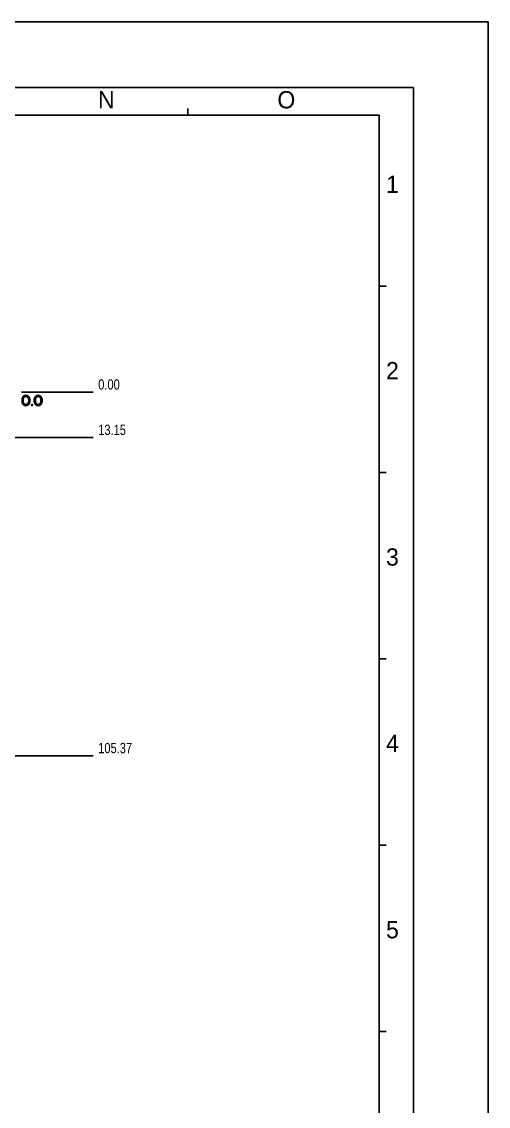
# Model space of a CAD drawing. Header units: millimetres. Extents: x 0 to 841, y 0 to 594.
# Drawn here: x 705.7 to 841, y 279.7 to 594 of the extents above; entities that cross this region are included whole.
import ezdxf

# ---------------------------------------------------------------- set-up
doc = ezdxf.new("R2010")
doc.units = ezdxf.units.MM
doc.header["$LTSCALE"] = 46.255
doc.layers.get('0').update_dxf_attribs({"linetype": 'CONTINUOUS'})
doc.layers.add('ASSEM_MEM', color=7, linetype='CONTINUOUS')
doc.styles.get("Standard").update_dxf_attribs({"font": 'txt', "width": 0.8})
doc.styles.add('TEXTSTYLE_2', font='txt')
doc.dimstyles.new('DIMSTYLE_1', dxfattribs={"dimtxt": 3, "dimasz": 2.1, "dimexe": 2, "dimexo": 1, "dimgap": 0.75, "dimtad": 0, "dimtih": 1, "dimtoh": 1, "dimzin": 0, "dimdsep": 46, "dimtxsty": 'STANDARD', "dimblk": '_FILLED', "dimblk1": '_FILLED', "dimblk2": '_FILLED', "dimcen": 0.09, "dimazin": 0, "dimtp": 0.01, "dimtm": 0.01, "dimtfac": 1, "dimtofl": 0, "dimtmove": 0, "dimatfit": 3, "dimldrblk": '_FILLED', "dimfxl": 1, "dimtolj": 1, "dimtzin": 0, "dimarcsym": 0})

# ---------------------------------------------------------------- blocks, each defined once
blk = doc.blocks.new('*D58')
at = {"color": 7, "linetype": 'CONTINUOUS'}
blk.add_line((683.45, 473.49), (726.41, 473.49), dxfattribs=at)
at = {"color": 7, "linetype": 'CONTINUOUS', "insert": (727.91, 477.24), "char_height": 3, "width": 12, "attachment_point": 1, "line_spacing_factor": 0.9}
blk.add_mtext('13.15', dxfattribs=at)
blk = doc.blocks.new('_FILLED')
at = {"color": 0, "linetype": 'BYBLOCK'}
blk.add_solid([(0, 0), (-1, 0.17), (-1, -0.17)], dxfattribs=at)
blk = doc.blocks.new('*D59')
at = {"color": 7, "linetype": 'CONTINUOUS'}
blk.add_line((705.62, 486.64), (726.41, 486.64), dxfattribs=at)
at = {"color": 7, "linetype": 'CONTINUOUS', "insert": (727.91, 490.39), "char_height": 3, "width": 9.6, "attachment_point": 1, "line_spacing_factor": 0.9}
blk.add_mtext('0.00', dxfattribs=at)
blk = doc.blocks.new('*D60')
at = {"color": 7, "linetype": 'CONTINUOUS'}
blk.add_line((559.3, 381.28), (726.41, 381.28), dxfattribs=at)
at = {"color": 7, "linetype": 'CONTINUOUS', "insert": (727.91, 385.03), "char_height": 3, "width": 14.4, "attachment_point": 1, "line_spacing_factor": 0.9}
blk.add_mtext('105.37', dxfattribs=at)

msp = doc.modelspace()

# ---------------------------------------------------------------- linework, layer by layer
at = {"color": 7, "linetype": 'CONTINUOUS'}
for p, q in [((0, 594), (841, 594)), ((841, 0), (841, 594)), ((16.342, 574.885), (819.342, 574.885)), ((819.342, 574.885), (819.342, 23.885)), ((753.842, 566.885), (753.842, 568.885)), ((25.842, 566.885), (809.342, 566.885)), ((809.342, 31.385), (809.342, 566.885)), ((809.342, 517.385), (811.342, 517.385)), ((809.342, 463.385), (811.342, 463.385)), ((809.342, 409.385), (811.342, 409.385)), ((809.342, 355.385), (811.342, 355.385)), ((809.342, 301.385), (811.342, 301.385))]:
    msp.add_line(p, q, dxfattribs=at)
at = {"layer": 'ASSEM_MEM', "color": 40, "linetype": 'CONTINUOUS'}
for p, q in [((705.811, 484.538), (705.873, 484.857)), ((705.811, 483.963), (705.811, 484.538)), ((705.873, 484.857), (705.936, 485.048)), ((705.936, 485.048), (706.061, 485.304)), ((706.061, 485.304), (706.248, 485.495)), ((706.123, 484.474), (706.186, 484.857)), ((706.123, 484.027), (706.123, 484.474)), ((706.186, 483.644), (706.123, 484.027)), ((706.186, 484.857), (706.436, 485.24)), ((706.248, 485.495), (706.561, 485.687)), ((706.436, 485.24), (706.623, 485.367)), ((706.561, 485.687), (706.936, 485.75)), ((706.623, 485.367), (706.936, 485.431)), ((706.936, 485.75), (707.311, 485.687)), ((706.936, 485.431), (707.248, 485.367)), ((707.248, 485.367), (707.436, 485.24)), ((707.311, 485.687), (707.623, 485.495)), ((707.436, 485.24), (707.686, 484.857)), ((707.623, 485.495), (707.811, 485.304)), ((707.686, 484.857), (707.748, 484.474)), ((707.748, 484.027), (707.686, 483.644)), ((707.748, 484.474), (707.748, 484.027)), ((707.811, 485.304), (707.936, 485.048)), ((707.936, 485.048), (707.998, 484.857)), ((707.998, 484.857), (708.061, 484.538)), ((708.061, 484.538), (708.061, 483.963)), ((709.373, 484.538), (709.436, 484.857)), ((709.373, 483.963), (709.373, 484.538)), ((709.436, 484.857), (709.498, 485.048)), ((709.498, 485.048), (709.623, 485.304)), ((709.623, 485.304), (709.811, 485.495)), ((709.686, 484.474), (709.748, 484.857)), ((709.686, 484.027), (709.686, 484.474)), ((709.748, 483.644), (709.686, 484.027)), ((709.748, 484.857), (709.998, 485.24)), ((709.811, 485.495), (710.123, 485.687)), ((709.998, 485.24), (710.186, 485.367)), ((710.123, 485.687), (710.498, 485.75)), ((710.186, 485.367), (710.498, 485.431)), ((710.498, 485.75), (710.873, 485.687)), ((710.498, 485.431), (710.811, 485.367)), ((710.811, 485.367), (710.998, 485.24)), ((710.873, 485.687), (711.186, 485.495)), ((710.998, 485.24), (711.248, 484.857)), ((711.186, 485.495), (711.373, 485.304)), ((711.248, 484.857), (711.311, 484.474)), ((711.311, 484.027), (711.248, 483.644)), ((711.311, 484.474), (711.311, 484.027)), ((711.373, 485.304), (711.498, 485.048)), ((711.498, 485.048), (711.561, 484.857)), ((711.561, 484.857), (711.623, 484.538)), ((711.623, 484.538), (711.623, 483.963)), ((705.873, 483.644), (705.811, 483.963)), ((705.936, 483.452), (705.873, 483.644)), ((706.061, 483.197), (705.936, 483.452)), ((706.248, 483.006), (706.061, 483.197)), ((706.436, 483.261), (706.186, 483.644)), ((706.561, 482.814), (706.248, 483.006)), ((706.623, 483.133), (706.436, 483.261)), ((706.936, 482.75), (706.561, 482.814)), ((706.936, 483.069), (706.623, 483.133)), ((707.248, 483.133), (706.936, 483.069)), ((707.311, 482.814), (706.936, 482.75)), ((707.436, 483.261), (707.248, 483.133)), ((707.623, 483.006), (707.311, 482.814)), ((707.686, 483.644), (707.436, 483.261)), ((707.811, 483.197), (707.623, 483.006)), ((707.936, 483.452), (707.811, 483.197)), ((707.998, 483.644), (707.936, 483.452)), ((708.061, 483.963), (707.998, 483.644)), ((708.873, 483.069), (708.561, 483.069)), ((708.561, 483.069), (708.561, 482.75)), ((708.561, 482.75), (708.873, 482.75)), ((708.873, 482.75), (708.873, 483.069)), ((709.436, 483.644), (709.373, 483.963)), ((709.498, 483.452), (709.436, 483.644)), ((709.623, 483.197), (709.498, 483.452)), ((709.811, 483.006), (709.623, 483.197)), ((709.998, 483.261), (709.748, 483.644)), ((710.123, 482.814), (709.811, 483.006)), ((710.186, 483.133), (709.998, 483.261)), ((710.498, 482.75), (710.123, 482.814)), ((710.498, 483.069), (710.186, 483.133)), ((710.811, 483.133), (710.498, 483.069)), ((710.873, 482.814), (710.498, 482.75)), ((710.998, 483.261), (710.811, 483.133)), ((711.186, 483.006), (710.873, 482.814)), ((711.248, 483.644), (710.998, 483.261)), ((711.373, 483.197), (711.186, 483.006)), ((711.498, 483.452), (711.373, 483.197)), ((711.561, 483.644), (711.498, 483.452)), ((711.623, 483.963), (711.561, 483.644))]:
    msp.add_line(p, q, dxfattribs=at)

# ---------------------------------------------------------------- texts
at = {"color": 7, "linetype": 'CONTINUOUS', "char_height": 5, "width": 5, "attachment_point": 1, "line_spacing_factor": 0.9, "style": 'TEXTSTYLE_2'}
for s, insert in [('N', (727.842, 573.885)), ('O', (779.842, 573.885)), ('1', (811.342, 549.385)), ('2', (811.342, 495.385)), ('3', (811.342, 441.385)), ('4', (811.342, 387.385)), ('5', (811.342, 333.385))]:
    msp.add_mtext(s, dxfattribs=dict(at, insert=insert))

# ---------------------------------------------------------------- dimensions: what is measured, and where the dimension line sits
at = {"color": 7, "linetype": 'CONTINUOUS'}
for feature_location, offset, origin, picture, middle in [((705.623413146, 486.640339129), (20.788011052, 0), (704.623413146, 486.640339129), '*D59', (732.711420196, 488.890339661)), ((559.298413284, 381.275339129), (167.113010914, 0), (558.298413284, 486.640339129), '*D60', (735.411433655, 383.525343597)), ((683.448, 473.49), (42.963, 0), (704.623, 486.64), '*D58', (734.286, 475.74))]:
    dim = msp.add_ordinate_dim(feature_location=feature_location, offset=offset, dtype=0, origin=origin, dimstyle='DIMSTYLE_1', override={"dimtad": 1, "dimtih": 0, "dimtoh": 0}, dxfattribs=at)
    dim.commit()
    dim.dimension.update_dxf_attribs({"geometry": picture, "text_midpoint": middle})

doc.saveas('drawing.dxf')
